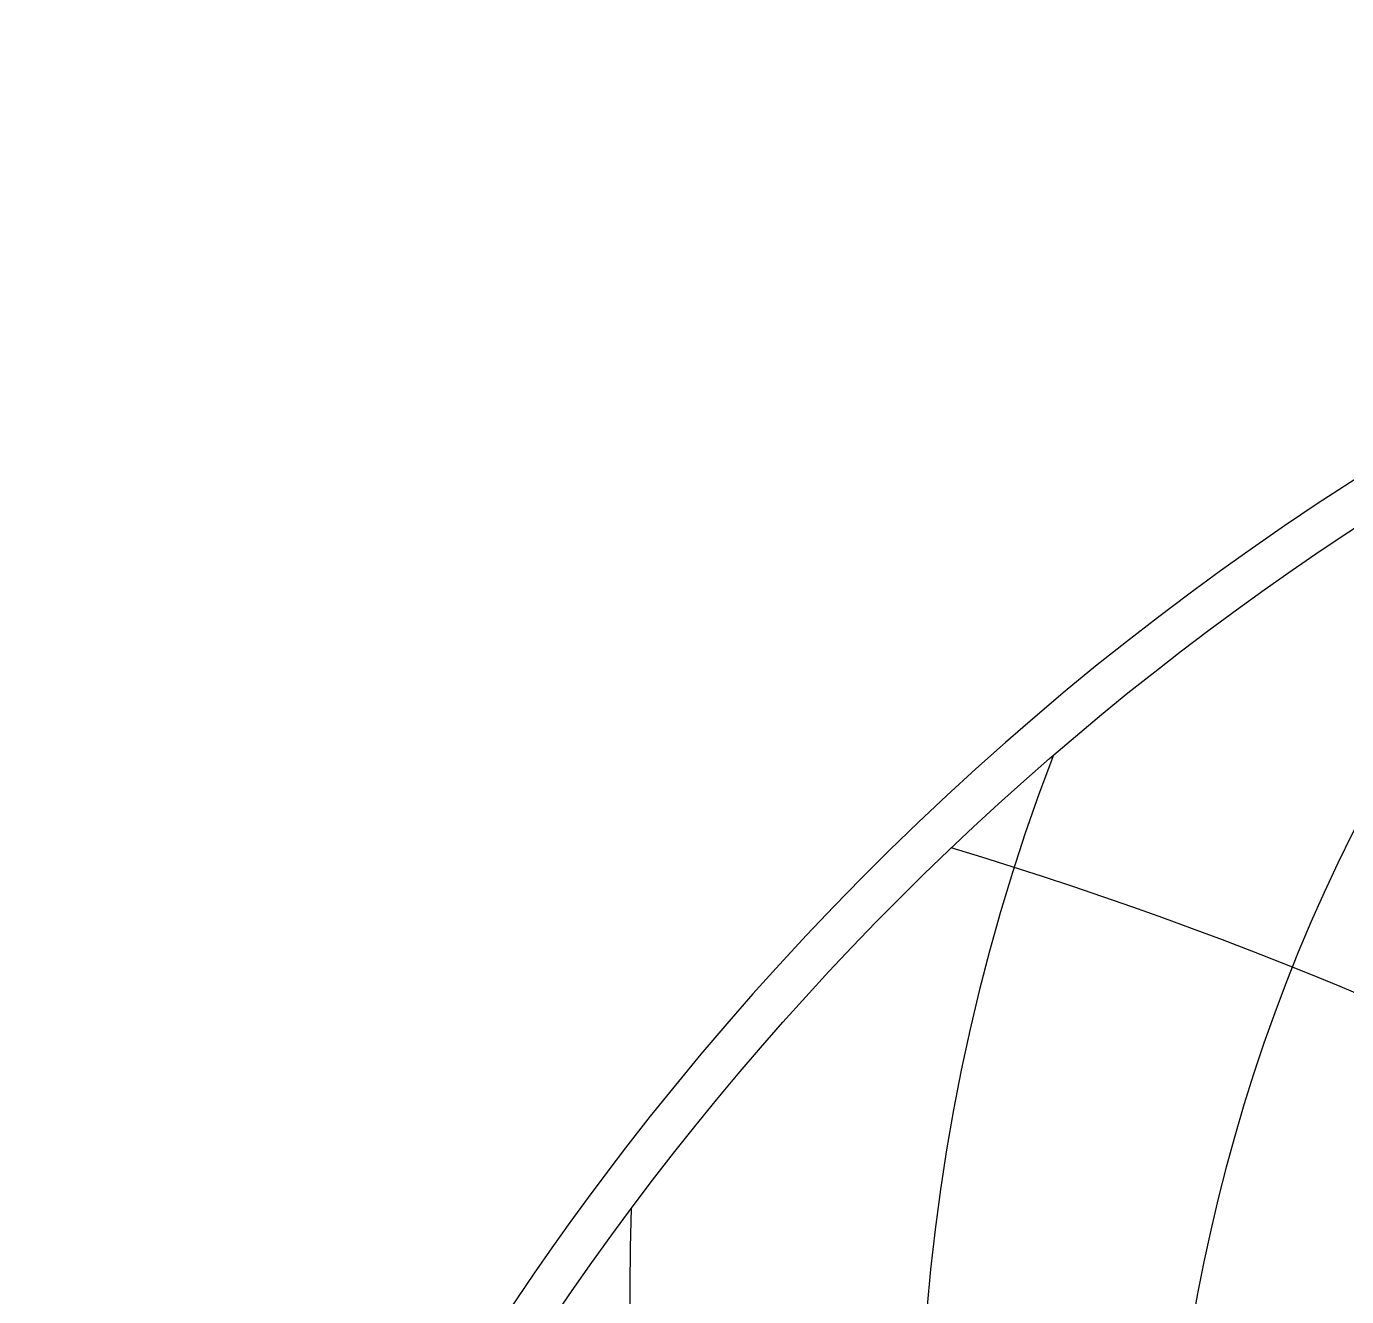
# Model space of a CAD drawing. Header units: millimetres. Extents: x -69 to 69, y -69 to 71.
# Drawn here: x -69.39 to -37.61, y 38.78 to 69.34 of the extents above; entities that cross this region are included whole.
import ezdxf

# ---------------------------------------------------------------- set-up
doc = ezdxf.new("R2010")
doc.units = ezdxf.units.MM
for name, color, linetype in [('CUT_OUTER', 1, 'Continuous'), ('ENGRAVE', 7, 'Continuous'), ('ENGRAVE_FINE', 8, 'Continuous')]:
    doc.layers.add(name, color=color, linetype=linetype)

msp = doc.modelspace()

# ---------------------------------------------------------------- linework, layer by layer
at = {"layer": 'CUT_OUTER'}
for centre, radius, start, end in [((-0.0002, -0.0002), 69.3899, 142.382592, 87.802904), ((-0.0008, 0.001), 69.3887, 92.196259, 142.383048)]:
    msp.add_arc(centre, radius, start, end, dxfattribs=at)
at = {"layer": 'ENGRAVE'}
for radius in [68.4, 44.7739]:
    msp.add_circle((0, 0), radius, dxfattribs=at)
for centre, radius, start, end in [((0, 31.1576), 41.9068, 131.64088, 48.35912), ((0, 34.6003), 47.863, 158.93428, 21.06572), ((0, 39.0076), 54.8629, 178.03137, 1.96863)]:
    msp.add_arc(centre, radius, start, end, dxfattribs=at)
at = {"layer": 'ENGRAVE_FINE'}
msp.add_arc((-75.4617, -44.7739), 98.5082, 17.146853, 73.284845, dxfattribs=at)
msp.add_arc((-75.4617, -44.7739), 98.5082, 17.146853, 73.284845, dxfattribs=at)

doc.saveas('drawing.dxf')
